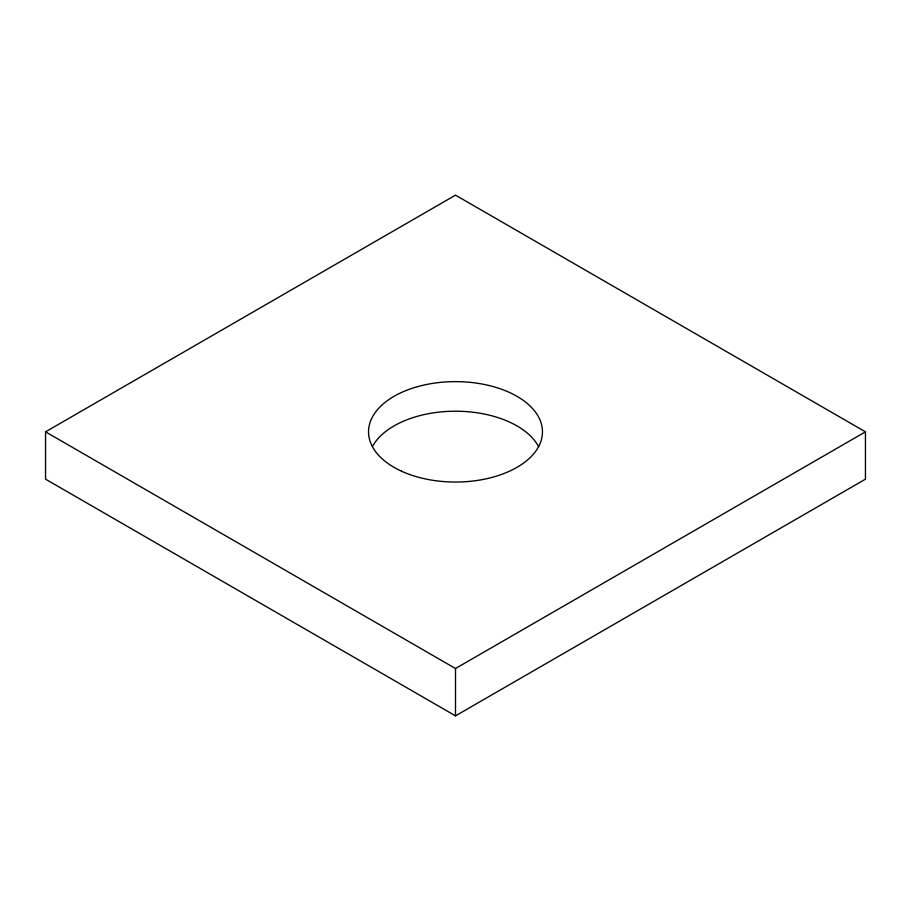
<?xml version="1.0" encoding="UTF-8"?>
<svg xmlns="http://www.w3.org/2000/svg" width="911" height="911" viewBox="0 0 911 911"><rect width="100%" height="100%" fill="white"/><g stroke="black" fill="none" stroke-linecap="round" stroke-linejoin="round"><path stroke-width="1.37" d="M45.55 431.837L455.5 195.148L865.45 431.837L865.45 479.163L455.5 715.852L45.55 479.163L45.55 431.837L455.5 668.515L865.45 431.837M455.5 668.515L455.5 715.852M372.542 446.356A86.966 50.207 0 0 1 455.796 411.214A86.966 50.207 0 0 1 538.629 446.686M401.432 471.158A86.966 50.207 0 0 0 541.521 439.204A86.966 50.207 0 0 0 423.558 385.137A86.966 50.207 0 0 0 401.432 471.158"/></g></svg>
